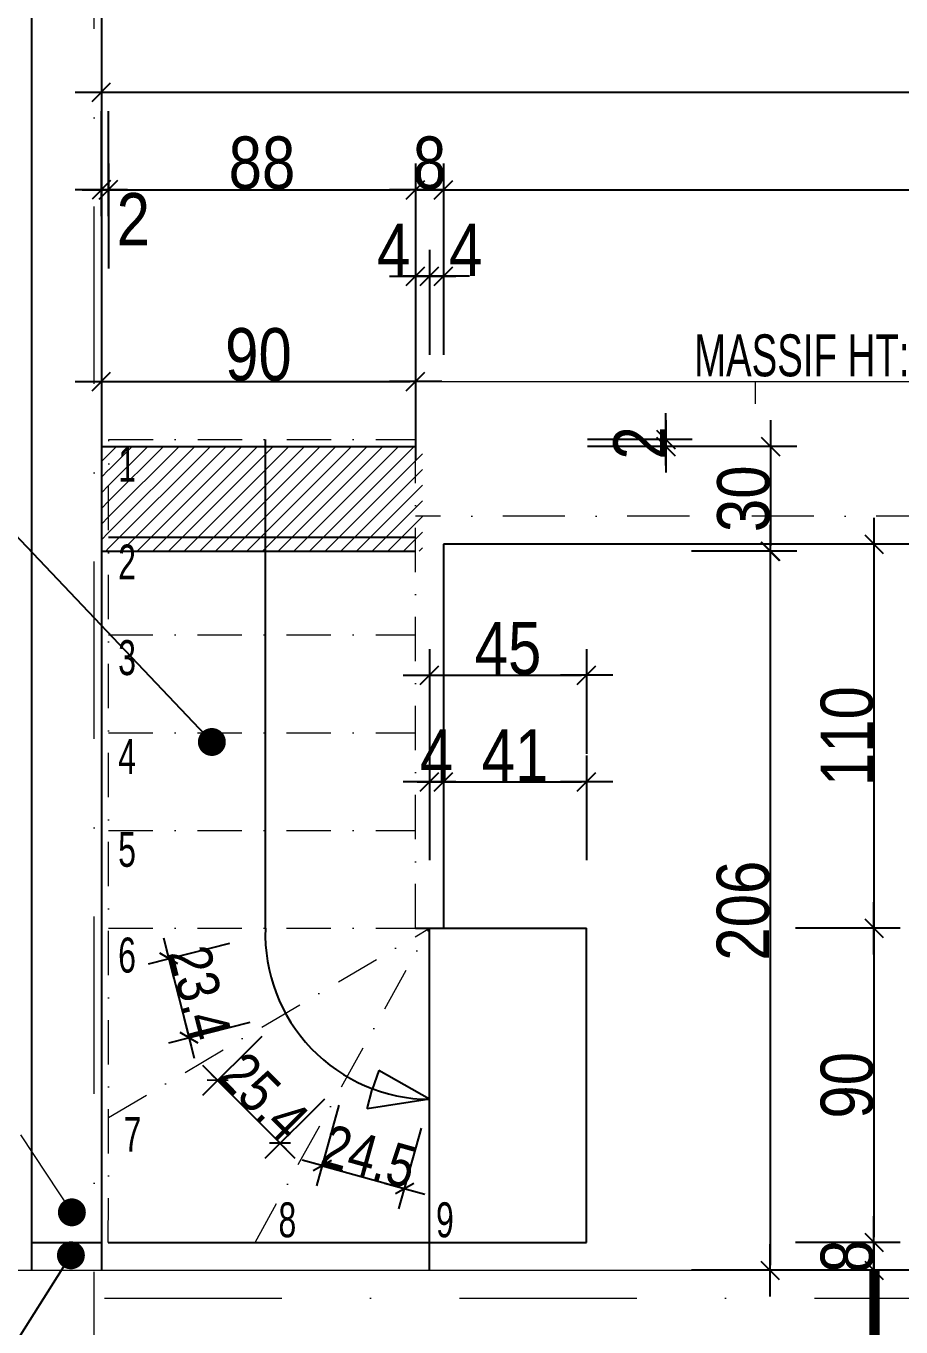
# Model space of a CAD drawing. Header units: centimetres. Extents: x 10776 to 19730, y -16504 to -13534.
# Drawn here: x 13250.3 to 13501, y -16317.4 to -15944.7 of the extents above; entities that cross this region are included whole.
import ezdxf
from ezdxf.enums import TextEntityAlignment as Align

# ---------------------------------------------------------------- set-up
doc = ezdxf.new("R2010")
doc.units = ezdxf.units.CM
doc.header["$PDMODE"] = 1
doc.header["$PDSIZE"] = -2
doc.linetypes.add('CACHEX2', pattern=[19.05, 12.7, -6.35])
doc.linetypes.add('TIRETPTX2', pattern=[50.8, 25.4, -12.7, 0, -12.7])
for name, color, linetype in [('01_cote_gen', 4, 'Continuous'), ('01_linteaux', 2, 'Continuous'), ('01_poch_BN', 9, 'Continuous'), ('01_poch_murs', 253, 'Continuous'), ('01_texte', 230, 'Continuous'), ('AA_COTES', 2, 'Continuous')]:
    doc.layers.add(name, color=color, linetype=linetype)
doc.layers.add('01_murs_coup', color=5, linetype='Continuous', lineweight=60)
doc.layers.add('01_tram_axes', color=2, linetype='TIRETPTX2', lineweight=9)
doc.styles.add('Arial Narrow', font='ARIALN.TTF')
doc.styles.add('STYLE2', font='ARIALN.TTF')
doc.dimstyles.new('JB50', dxfattribs={"dimscale": 0.1, "dimtxt": 150, "dimasz": 15, "dimexe": 0.1, "dimexo": 0.1, "dimgap": 0.09, "dimtad": 1, "dimdec": 1, "dimdsep": 46, "dimtxsty": 'STYLE2', "dimblk1": 'BOND_G', "dimblk2": 'BOND_D', "dimsah": 1, "dimcen": 1.5, "dimdle": 0.01, "dimse1": 1, "dimse2": 1, "dimclrd": 4, "dimclre": 2, "dimclrt": 6, "dimazin": 2, "dimtfac": 2.333333, "dimtdec": 1, "dimtix": 1, "dimtmove": 2, "dimatfit": 3, "dimldrblk": 'BOND_G', "dimfxl": 1, "dimtolj": 1, "dimtzin": 0, "dimarcsym": 0})
doc.dimstyles.new('JB50res', dxfattribs={"dimscale": 0.1, "dimtxt": 120, "dimasz": 12, "dimexe": 0.1, "dimexo": 0.1, "dimgap": 0.09, "dimtad": 1, "dimdec": 1, "dimdsep": 46, "dimtxsty": 'STYLE2', "dimblk1": 'BOND_G', "dimblk2": 'BOND_D', "dimsah": 1, "dimcen": 1.5, "dimdle": 0.01, "dimse1": 1, "dimse2": 1, "dimclrd": 4, "dimclre": 2, "dimclrt": 6, "dimazin": 2, "dimtfac": 2.333333, "dimtdec": 1, "dimtix": 1, "dimtmove": 2, "dimatfit": 3, "dimldrblk": 'BOND_G', "dimfxl": 1, "dimtolj": 1, "dimtzin": 0, "dimarcsym": 0})

# ---------------------------------------------------------------- blocks, each defined once
blk = doc.blocks.new('BOND_G')
at = {"layer": 'AA_COTES', "color": 0}
for p, q in [((0, -5), (0, 15)), ((5, 0), (-5, 0)), ((1.77, 1.77), (-1.77, -1.77))]:
    blk.add_line(p, q, dxfattribs=at)
blk = doc.blocks.new('BOND_D')
at = {"layer": 'AA_COTES', "color": 0}
for p, q in [((0, 5), (0, -15)), ((5, 0), (-5, 0)), ((-1.77, -1.77), (1.77, 1.77))]:
    blk.add_line(p, q, dxfattribs=at)
blk = doc.blocks.new('*D2932')
at = {"layer": '01_poch_BN', "color": 4, "lineweight": -2, "transparency": 16777216}
blk.add_line((13371.39, -16161.2), (13409.39, -16161.2), dxfattribs=at)
at = {"layer": 'Defpoints', "color": 0, "lineweight": 0, "transparency": 16777216}
for p in [(13410.89, -16161.2), (13369.89, -16203.15), (13410.89, -16203.15)]:
    blk.add_point(p, dxfattribs=at)
at = {"layer": '01_poch_BN', "color": 4, "lineweight": -2, "transparency": 16777216, "xscale": 1.5, "yscale": 1.5, "zscale": 1.5, "rotation": 180}
blk.add_blockref('BOND_G', (13369.89, -16161.2), dxfattribs=at)
at = {"layer": '01_poch_BN', "color": 4, "lineweight": -2, "transparency": 16777216, "xscale": 1.5, "yscale": 1.5, "zscale": 1.5}
blk.add_blockref('BOND_D', (13410.89, -16161.2), dxfattribs=at)
at = {"layer": '01_poch_BN', "color": 6, "lineweight": 0, "transparency": 16777216, "insert": (13390.39, -16153.66), "char_height": 15, "attachment_point": 5, "style": 'STYLE2'}
blk.add_mtext('\\A1;41', dxfattribs=at)
blk = doc.blocks.new('*D2879')
at = {"layer": '01_poch_BN', "color": 4, "lineweight": -2, "transparency": 16777216}
blk.add_line((13371.39, -16161.2), (13409.39, -16161.2), dxfattribs=at)
at = {"layer": 'Defpoints', "color": 0, "lineweight": 0, "transparency": 16777216}
for p in [(13410.89, -16161.2), (13369.89, -16177.28), (13410.89, -16203.15)]:
    blk.add_point(p, dxfattribs=at)
at = {"layer": '01_poch_BN', "color": 4, "lineweight": -2, "transparency": 16777216, "xscale": 1.5, "yscale": 1.5, "zscale": 1.5, "rotation": 180}
blk.add_blockref('BOND_G', (13369.89, -16161.2), dxfattribs=at)
at = {"layer": '01_poch_BN', "color": 4, "lineweight": -2, "transparency": 16777216, "xscale": 1.5, "yscale": 1.5, "zscale": 1.5}
blk.add_blockref('BOND_D', (13410.89, -16161.2), dxfattribs=at)
at = {"layer": '01_poch_BN', "color": 6, "lineweight": 0, "transparency": 16777216, "insert": (13390.39, -16153.66), "char_height": 15, "attachment_point": 5, "style": 'STYLE2'}
blk.add_mtext('\\A1;41', dxfattribs=at)
blk = doc.blocks.new('*D2880')
at = {"layer": '01_poch_BN', "color": 4, "lineweight": -2, "transparency": 16777216}
for p, q in [((13364.39, -16161.2), (13362.89, -16161.2)), ((13369.89, -16161.2), (13365.89, -16161.2)), ((13371.39, -16161.2), (13372.89, -16161.2))]:
    blk.add_line(p, q, dxfattribs=at)
at = {"layer": 'Defpoints', "color": 0, "lineweight": 0, "transparency": 16777216}
for p in [(13365.89, -16161.2), (13365.89, -16203.15), (13369.89, -16203.15)]:
    blk.add_point(p, dxfattribs=at)
at = {"layer": '01_poch_BN', "color": 4, "lineweight": -2, "transparency": 16777216, "xscale": 1.5, "yscale": 1.5, "zscale": 1.5}
blk.add_blockref('BOND_D', (13365.89, -16161.2), dxfattribs=at)
at = {"layer": '01_poch_BN', "color": 4, "lineweight": -2, "transparency": 16777216, "xscale": 1.5, "yscale": 1.5, "zscale": 1.5, "rotation": 180}
blk.add_blockref('BOND_G', (13369.89, -16161.2), dxfattribs=at)
at = {"layer": '01_poch_BN', "color": 6, "lineweight": 0, "transparency": 16777216, "insert": (13367.89, -16153.69), "char_height": 15, "attachment_point": 5, "style": 'STYLE2'}
blk.add_mtext('\\A1;4', dxfattribs=at)
blk = doc.blocks.new('*D2881')
at = {"layer": '01_poch_BN', "color": 4, "lineweight": -2, "transparency": 16777216}
blk.add_line((13367.39, -16130.69), (13409.39, -16130.69), dxfattribs=at)
at = {"layer": 'Defpoints', "color": 0, "lineweight": 0, "transparency": 16777216}
for p in [(13410.89, -16130.69), (13365.89, -16168.7), (13410.89, -16168.7)]:
    blk.add_point(p, dxfattribs=at)
at = {"layer": '01_poch_BN', "color": 4, "lineweight": -2, "transparency": 16777216, "xscale": 1.5, "yscale": 1.5, "zscale": 1.5, "rotation": 180}
blk.add_blockref('BOND_G', (13365.89, -16130.69), dxfattribs=at)
at = {"layer": '01_poch_BN', "color": 4, "lineweight": -2, "transparency": 16777216, "xscale": 1.5, "yscale": 1.5, "zscale": 1.5}
blk.add_blockref('BOND_D', (13410.89, -16130.69), dxfattribs=at)
at = {"layer": '01_poch_BN', "color": 6, "lineweight": 0, "transparency": 16777216, "insert": (13388.39, -16123.05), "char_height": 15, "attachment_point": 5, "style": 'STYLE2'}
blk.add_mtext('\\A1;45', dxfattribs=at)
blk = doc.blocks.new('*D2874')
at = {"layer": '01_poch_murs', "color": 4, "lineweight": -2, "transparency": 16777216}
for p, q in [((13270.39, -15991.65), (13268.89, -15991.65)), ((13271.89, -15991.65), (13273.89, -15991.65)), ((13275.39, -15991.65), (13276.89, -15991.65))]:
    blk.add_line(p, q, dxfattribs=at)
at = {"layer": 'Defpoints', "color": 0, "lineweight": 0, "transparency": 16777216}
for p in [(13273.89, -15991.65), (13271.89, -15999.3), (13273.89, -15999.15)]:
    blk.add_point(p, dxfattribs=at)
at = {"layer": '01_poch_murs', "color": 4, "lineweight": -2, "transparency": 16777216, "xscale": 1.5, "yscale": 1.5, "zscale": 1.5}
blk.add_blockref('BOND_G', (13271.89, -15991.65), dxfattribs=at)
at = {"layer": '01_poch_murs', "color": 4, "lineweight": -2, "transparency": 16777216, "xscale": 1.5, "yscale": 1.5, "zscale": 1.5, "rotation": 180}
blk.add_blockref('BOND_D', (13273.89, -15991.65), dxfattribs=at)
at = {"layer": '01_poch_murs', "color": 6, "lineweight": 0, "transparency": 16777216, "insert": (13281.03, -16000.08), "char_height": 15, "attachment_point": 5, "style": 'STYLE2'}
blk.add_mtext('\\A1;2', dxfattribs=at)
blk = doc.blocks.new('*D2875')
at = {"layer": '01_poch_murs', "color": 4, "lineweight": -2, "transparency": 16777216}
blk.add_line((13273.39, -15963.69), (14001.39, -15963.69), dxfattribs=at)
at = {"layer": 'Defpoints', "color": 0, "lineweight": 0, "transparency": 16777216}
for p in [(13271.89, -15959.56), (14002.89, -15963.69), (14002.89, -16014.15)]:
    blk.add_point(p, dxfattribs=at)
at = {"layer": '01_poch_murs', "color": 4, "lineweight": -2, "transparency": 16777216, "xscale": 1.5, "yscale": 1.5, "zscale": 1.5, "rotation": 180}
blk.add_blockref('BOND_G', (13271.89, -15963.69), dxfattribs=at)
at = {"layer": '01_poch_murs', "color": 4, "lineweight": -2, "transparency": 16777216, "xscale": 1.5, "yscale": 1.5, "zscale": 1.5}
blk.add_blockref('BOND_D', (14002.89, -15963.69), dxfattribs=at)
at = {"layer": '01_poch_murs', "color": 6, "lineweight": 0, "transparency": 16777216, "insert": (13637.39, -15956.02), "char_height": 15, "attachment_point": 5, "style": 'STYLE2'}
blk.add_mtext('\\A1;731', dxfattribs=at)
blk = doc.blocks.new('*D2877')
at = {"layer": '01_poch_murs', "color": 4, "lineweight": -2, "transparency": 16777216}
blk.add_line((13273.39, -15933.4), (14009.39, -15933.4), dxfattribs=at)
at = {"layer": 'Defpoints', "color": 0, "lineweight": 0, "transparency": 16777216}
for p in [(14010.89, -15933.4), (13271.89, -15956.19), (14010.89, -15986.19)]:
    blk.add_point(p, dxfattribs=at)
at = {"layer": '01_poch_murs', "color": 4, "lineweight": -2, "transparency": 16777216, "xscale": 1.5, "yscale": 1.5, "zscale": 1.5, "rotation": 180}
blk.add_blockref('BOND_G', (13271.89, -15933.4), dxfattribs=at)
at = {"layer": '01_poch_murs', "color": 4, "lineweight": -2, "transparency": 16777216, "xscale": 1.5, "yscale": 1.5, "zscale": 1.5}
blk.add_blockref('BOND_D', (14010.89, -15933.4), dxfattribs=at)
at = {"layer": '01_poch_murs', "color": 6, "lineweight": 0, "transparency": 16777216, "insert": (13525.17, -15925.74), "char_height": 15, "attachment_point": 5, "style": 'STYLE2'}
blk.add_mtext('\\A1;739', dxfattribs=at)
blk = doc.blocks.new('*D2928')
at = {"layer": '01_poch_murs', "color": 4, "lineweight": -2, "transparency": 16777216}
blk.add_line((13273.39, -16046.54), (13360.39, -16046.54), dxfattribs=at)
at = {"layer": 'Defpoints', "color": 0, "lineweight": 0, "transparency": 16777216}
for p in [(13361.89, -16046.54), (13271.89, -16071.14), (13361.89, -16083.15)]:
    blk.add_point(p, dxfattribs=at)
at = {"layer": '01_poch_murs', "color": 4, "lineweight": -2, "transparency": 16777216, "xscale": 1.5, "yscale": 1.5, "zscale": 1.5, "rotation": 180}
blk.add_blockref('BOND_G', (13271.89, -16046.54), dxfattribs=at)
at = {"layer": '01_poch_murs', "color": 4, "lineweight": -2, "transparency": 16777216, "xscale": 1.5, "yscale": 1.5, "zscale": 1.5}
blk.add_blockref('BOND_D', (13361.89, -16046.54), dxfattribs=at)
at = {"layer": '01_poch_murs', "color": 6, "lineweight": 0, "transparency": 16777216, "insert": (13316.89, -16038.87), "char_height": 15, "attachment_point": 5, "style": 'STYLE2'}
blk.add_mtext('\\A1;90', dxfattribs=at)
blk = doc.blocks.new('*D2866')
at = {"layer": '01_cote_gen', "color": 4, "lineweight": -2, "ltscale": 0.1, "transparency": 16777216}
for p, q in [((13360.39, -15991.65), (13358.89, -15991.65)), ((13369.89, -15991.65), (13361.89, -15991.65)), ((13371.39, -15991.65), (13372.89, -15991.65))]:
    blk.add_line(p, q, dxfattribs=at)
at = {"layer": 'Defpoints', "color": 0, "lineweight": 0, "ltscale": 0.1, "transparency": 16777216}
for p in [(13361.89, -15991.65), (13361.89, -16056.86), (13369.89, -16076.86)]:
    blk.add_point(p, dxfattribs=at)
at = {"layer": '01_cote_gen', "color": 4, "lineweight": -2, "ltscale": 0.1, "transparency": 16777216, "xscale": 1.5, "yscale": 1.5, "zscale": 1.5}
blk.add_blockref('BOND_D', (13361.89, -15991.65), dxfattribs=at)
at = {"layer": '01_cote_gen', "color": 4, "lineweight": -2, "ltscale": 0.1, "transparency": 16777216, "xscale": 1.5, "yscale": 1.5, "zscale": 1.5, "rotation": 180}
blk.add_blockref('BOND_G', (13369.89, -15991.65), dxfattribs=at)
at = {"layer": '01_cote_gen', "color": 6, "ltscale": 0.1, "transparency": 16777216, "insert": (13365.89, -15983.98), "char_height": 15, "attachment_point": 5, "style": 'STYLE2'}
blk.add_mtext('\\A1;8', dxfattribs=at)
blk = doc.blocks.new('*D2867')
at = {"layer": '01_cote_gen', "color": 4, "lineweight": -2, "ltscale": 0.1, "transparency": 16777216}
blk.add_line((13371.39, -15991.65), (14001.39, -15991.65), dxfattribs=at)
at = {"layer": 'Defpoints', "color": 0, "lineweight": 0, "ltscale": 0.1, "transparency": 16777216}
for p in [(14002.89, -15991.65), (13369.89, -15999.15), (14002.89, -16078.86)]:
    blk.add_point(p, dxfattribs=at)
at = {"layer": '01_cote_gen', "color": 4, "lineweight": -2, "ltscale": 0.1, "transparency": 16777216, "xscale": 1.5, "yscale": 1.5, "zscale": 1.5, "rotation": 180}
blk.add_blockref('BOND_G', (13369.89, -15991.65), dxfattribs=at)
at = {"layer": '01_cote_gen', "color": 4, "lineweight": -2, "ltscale": 0.1, "transparency": 16777216, "xscale": 1.5, "yscale": 1.5, "zscale": 1.5}
blk.add_blockref('BOND_D', (14002.89, -15991.65), dxfattribs=at)
at = {"layer": '01_cote_gen', "color": 6, "ltscale": 0.1, "transparency": 16777216, "insert": (13686.39, -15983.98), "char_height": 15, "attachment_point": 5, "style": 'STYLE2'}
blk.add_mtext('\\A1;633', dxfattribs=at)
blk = doc.blocks.new('*D2868')
at = {"layer": '01_cote_gen', "color": 4, "lineweight": -2, "ltscale": 0.1, "transparency": 16777216}
for p, q in [((13493.23, -16291.65), (13493.23, -16290.15)), ((13493.23, -16301.15), (13493.23, -16293.15)), ((13493.23, -16302.65), (13493.23, -16304.15))]:
    blk.add_line(p, q, dxfattribs=at)
at = {"layer": 'Defpoints', "color": 0, "lineweight": 0, "ltscale": 0.1, "transparency": 16777216}
for p in [(13482.71, -16293.15), (13493.23, -16293.15), (13482.71, -16301.15)]:
    blk.add_point(p, dxfattribs=at)
at = {"layer": '01_cote_gen', "color": 4, "lineweight": -2, "ltscale": 0.1, "transparency": 16777216, "xscale": 1.5, "yscale": 1.5, "zscale": 1.5}
for name, p, rotation in [('BOND_D', (13493.23, -16293.15), 270), ('BOND_G', (13493.23, -16301.15), 90)]:
    blk.add_blockref(name, p, dxfattribs=dict(at, rotation=rotation))
at = {"layer": '01_cote_gen', "color": 6, "ltscale": 0.1, "transparency": 16777216, "insert": (13485.56, -16297.15), "char_height": 15, "attachment_point": 5, "rotation": 90, "style": 'STYLE2'}
blk.add_mtext('\\A1;8', dxfattribs=at)
blk = doc.blocks.new('*D2869')
at = {"layer": '01_cote_gen', "color": 4, "lineweight": -2, "ltscale": 0.1, "transparency": 16777216}
blk.add_line((13363.39, -16016.37), (13364.39, -16016.37), dxfattribs=at)
at = {"layer": 'Defpoints', "color": 0, "lineweight": 0, "ltscale": 0.1, "transparency": 16777216}
for p in [(13361.89, -16014.15), (13365.89, -16016.37), (13365.89, -16172.86)]:
    blk.add_point(p, dxfattribs=at)
at = {"layer": '01_cote_gen', "color": 4, "lineweight": -2, "ltscale": 0.1, "transparency": 16777216, "xscale": 1.5, "yscale": 1.5, "zscale": 1.5, "rotation": 180}
blk.add_blockref('BOND_G', (13361.89, -16016.37), dxfattribs=at)
at = {"layer": '01_cote_gen', "color": 4, "lineweight": -2, "ltscale": 0.1, "transparency": 16777216, "xscale": 1.5, "yscale": 1.5, "zscale": 1.5}
blk.add_blockref('BOND_D', (13365.89, -16016.37), dxfattribs=at)
at = {"layer": '01_cote_gen', "color": 6, "ltscale": 0.1, "transparency": 16777216, "insert": (13355.63, -16008.86), "char_height": 15, "attachment_point": 5, "style": 'STYLE2'}
blk.add_mtext('\\A1;4', dxfattribs=at)
blk = doc.blocks.new('*D2870')
at = {"layer": '01_cote_gen', "color": 4, "lineweight": -2, "ltscale": 0.1, "transparency": 16777216}
blk.add_line((13367.39, -16016.37), (13368.39, -16016.37), dxfattribs=at)
at = {"layer": 'Defpoints', "color": 0, "lineweight": 0, "ltscale": 0.1, "transparency": 16777216}
for p in [(13369.89, -16016.37), (13365.89, -16172.86), (13369.89, -16172.86)]:
    blk.add_point(p, dxfattribs=at)
at = {"layer": '01_cote_gen', "color": 4, "lineweight": -2, "ltscale": 0.1, "transparency": 16777216, "xscale": 1.5, "yscale": 1.5, "zscale": 1.5, "rotation": 180}
blk.add_blockref('BOND_G', (13365.89, -16016.37), dxfattribs=at)
at = {"layer": '01_cote_gen', "color": 4, "lineweight": -2, "ltscale": 0.1, "transparency": 16777216, "xscale": 1.5, "yscale": 1.5, "zscale": 1.5}
blk.add_blockref('BOND_D', (13369.89, -16016.37), dxfattribs=at)
at = {"layer": '01_cote_gen', "color": 6, "ltscale": 0.1, "transparency": 16777216, "insert": (13376.27, -16008.86), "char_height": 15, "attachment_point": 5, "style": 'STYLE2'}
blk.add_mtext('\\A1;4', dxfattribs=at)
blk = doc.blocks.new('*D2873')
at = {"layer": '01_cote_gen', "color": 4, "lineweight": -2, "transparency": 16777216}
blk.add_line((13275.39, -15991.65), (13360.39, -15991.65), dxfattribs=at)
at = {"layer": 'Defpoints', "color": 0, "lineweight": 0, "transparency": 16777216}
for p in [(13361.89, -15991.65), (13361.89, -15999.15), (13273.89, -16014.15)]:
    blk.add_point(p, dxfattribs=at)
at = {"layer": '01_cote_gen', "color": 4, "lineweight": -2, "transparency": 16777216, "xscale": 1.5, "yscale": 1.5, "zscale": 1.5, "rotation": 180}
blk.add_blockref('BOND_G', (13273.89, -15991.65), dxfattribs=at)
at = {"layer": '01_cote_gen', "color": 4, "lineweight": -2, "transparency": 16777216, "xscale": 1.5, "yscale": 1.5, "zscale": 1.5}
blk.add_blockref('BOND_D', (13361.89, -15991.65), dxfattribs=at)
at = {"layer": '01_cote_gen', "color": 6, "lineweight": 0, "transparency": 16777216, "insert": (13317.89, -15983.98), "char_height": 15, "attachment_point": 5, "style": 'STYLE2'}
blk.add_mtext('\\A1;88', dxfattribs=at)
blk = doc.blocks.new('*D2935')
at = {"layer": '01_poch_BN', "color": 4, "lineweight": -2, "transparency": 16777216}
blk.add_line((13143.89, -16291.65), (13143.89, -16204.65), dxfattribs=at)
at = {"layer": 'Defpoints', "color": 0, "lineweight": 0, "transparency": 16777216}
for p in [(13143.89, -16203.15), (13302.14, -16203.15), (13302.14, -16293.15)]:
    blk.add_point(p, dxfattribs=at)
at = {"layer": '01_poch_BN', "color": 4, "lineweight": -2, "transparency": 16777216, "xscale": 1.5, "yscale": 1.5, "zscale": 1.5}
for name, p, rotation in [('BOND_D', (13143.89, -16203.15), 90), ('BOND_G', (13143.89, -16293.15), 270)]:
    blk.add_blockref(name, p, dxfattribs=dict(at, rotation=rotation))
at = {"layer": '01_poch_BN', "color": 6, "lineweight": 0, "transparency": 16777216, "insert": (13136.22, -16248.15), "char_height": 15, "attachment_point": 5, "rotation": 90, "style": 'STYLE2'}
blk.add_mtext('\\A1;90', dxfattribs=at)
blk = doc.blocks.new('*D2936')
at = {"layer": '01_poch_BN', "color": 4, "lineweight": -2, "transparency": 16777216}
blk.add_line((13144.51, -16201.65), (13144.51, -16064.65), dxfattribs=at)
at = {"layer": 'Defpoints', "color": 0, "lineweight": 0, "transparency": 16777216}
for p in [(13144.51, -16063.15), (13308.84, -16063.15), (13167.01, -16203.15)]:
    blk.add_point(p, dxfattribs=at)
at = {"layer": '01_poch_BN', "color": 4, "lineweight": -2, "transparency": 16777216, "xscale": 1.5, "yscale": 1.5, "zscale": 1.5}
for name, p, rotation in [('BOND_D', (13144.51, -16063.15), 90), ('BOND_G', (13144.51, -16203.15), 270)]:
    blk.add_blockref(name, p, dxfattribs=dict(at, rotation=rotation))
at = {"layer": '01_poch_BN', "color": 6, "lineweight": 0, "transparency": 16777216, "insert": (13136.84, -16133.15), "char_height": 15, "attachment_point": 5, "rotation": 90, "style": 'STYLE2'}
blk.add_mtext('\\A1;5x28=140', dxfattribs=at)
blk = doc.blocks.new('*D2939')
at = {"layer": '01_poch_BN', "color": 4, "lineweight": -2, "transparency": 16777216}
for p, q in [((13290.95, -16210.7), (13290.66, -16209.54)), ((13291.25, -16211.86), (13297.03, -16234.53)), ((13297.32, -16235.69), (13297.62, -16236.85))]:
    blk.add_line(p, q, dxfattribs=at)
at = {"layer": 'Defpoints', "color": 0, "lineweight": 0, "transparency": 16777216}
for p in [(13318.86, -16204.83), (13324.63, -16227.49), (13297.03, -16234.53)]:
    blk.add_point(p, dxfattribs=at)
at = {"layer": '01_poch_BN', "color": 4, "lineweight": -2, "transparency": 16777216, "xscale": 1.2, "yscale": 1.2, "zscale": 1.2}
for name, p, rotation in [('BOND_G', (13291.25, -16211.86), 284.3040140579297), ('BOND_D', (13297.03, -16234.53), 104.3040140579297)]:
    blk.add_blockref(name, p, dxfattribs=dict(at, rotation=rotation))
at = {"layer": '01_poch_BN', "color": 6, "lineweight": 0, "transparency": 16777216, "insert": (13300.08, -16221.68), "char_height": 12, "attachment_point": 5, "rotation": 284.304, "style": 'STYLE2'}
blk.add_mtext('\\A1;23.4', dxfattribs=at)
blk = doc.blocks.new('*D2940')
at = {"layer": '01_poch_BN', "color": 4, "lineweight": -2, "transparency": 16777216}
for p, q in [((13304.33, -16245.88), (13303.48, -16245.03)), ((13305.17, -16246.73), (13323.1, -16264.76)), ((13323.95, -16265.61), (13324.79, -16266.46))]:
    blk.add_line(p, q, dxfattribs=at)
at = {"layer": 'Defpoints', "color": 0, "lineweight": 0, "transparency": 16777216}
for p in [(13324.35, -16227.65), (13342.28, -16245.67), (13323.1, -16264.76)]:
    blk.add_point(p, dxfattribs=at)
at = {"layer": '01_poch_BN', "color": 4, "lineweight": -2, "transparency": 16777216, "xscale": 1.2, "yscale": 1.2, "zscale": 1.2}
for name, p, rotation in [('BOND_G', (13305.17, -16246.73), 314.8505951374801), ('BOND_D', (13323.1, -16264.76), 134.8505951374801)]:
    blk.add_blockref(name, p, dxfattribs=dict(at, rotation=rotation))
at = {"layer": '01_poch_BN', "color": 6, "lineweight": 0, "transparency": 16777216, "insert": (13318.49, -16251.42), "char_height": 12, "attachment_point": 5, "rotation": 314.8506, "style": 'STYLE2'}
blk.add_mtext('\\A1;25.4', dxfattribs=at)
blk = doc.blocks.new('*D2941')
at = {"layer": '01_poch_BN', "color": 4, "lineweight": -2, "transparency": 16777216}
for p, q in [((13334.04, -16270.86), (13332.88, -16270.54)), ((13335.2, -16271.18), (13358.75, -16277.75)), ((13359.91, -16278.07), (13361.07, -16278.39))]:
    blk.add_line(p, q, dxfattribs=at)
at = {"layer": 'Defpoints', "color": 0, "lineweight": 0, "transparency": 16777216}
for p in [(13342.33, -16245.59), (13365.89, -16252.15), (13358.75, -16277.75)]:
    blk.add_point(p, dxfattribs=at)
at = {"layer": '01_poch_BN', "color": 4, "lineweight": -2, "transparency": 16777216, "xscale": 1.2, "yscale": 1.2, "zscale": 1.2}
for name, p, rotation in [('BOND_G', (13335.2, -16271.18), 344.4281540377916), ('BOND_D', (13358.75, -16277.75), 164.4281540377916)]:
    blk.add_blockref(name, p, dxfattribs=dict(at, rotation=rotation))
at = {"layer": '01_poch_BN', "color": 6, "lineweight": 0, "transparency": 16777216, "insert": (13348.62, -16268.55), "char_height": 12, "attachment_point": 5, "rotation": 344.4282, "style": 'STYLE2'}
blk.add_mtext('\\A1;24.5', dxfattribs=at)
blk = doc.blocks.new('*D2967')
at = {"layer": '01_cote_gen', "color": 4, "lineweight": -2, "transparency": 16777216}
blk.add_line((13463.58, -16066.65), (13463.58, -16093.65), dxfattribs=at)
at = {"layer": 'Defpoints', "color": 0, "lineweight": 0, "transparency": 16777216}
for p in [(13356.01, -16065.15), (13356.01, -16095.15), (13463.58, -16095.15)]:
    blk.add_point(p, dxfattribs=at)
at = {"layer": '01_cote_gen', "color": 4, "lineweight": -2, "transparency": 16777216, "xscale": 1.5, "yscale": 1.5, "zscale": 1.5}
for name, p, rotation in [('BOND_G', (13463.58, -16065.15), 90), ('BOND_D', (13463.58, -16095.15), 270)]:
    blk.add_blockref(name, p, dxfattribs=dict(at, rotation=rotation))
at = {"layer": '01_cote_gen', "color": 6, "lineweight": 0, "transparency": 16777216, "insert": (13455.91, -16080.15), "char_height": 15, "attachment_point": 5, "rotation": 90, "style": 'STYLE2'}
blk.add_mtext('\\A1;30', dxfattribs=at)
blk = doc.blocks.new('*D2968')
at = {"layer": '01_cote_gen', "color": 4, "lineweight": -2, "transparency": 16777216}
blk.add_line((13463.45, -16096.65), (13463.45, -16299.65), dxfattribs=at)
at = {"layer": 'Defpoints', "color": 0, "lineweight": 0, "transparency": 16777216}
for p in [(13455.95, -16095.15), (13455.95, -16301.15), (13463.45, -16301.15)]:
    blk.add_point(p, dxfattribs=at)
at = {"layer": '01_cote_gen', "color": 4, "lineweight": -2, "transparency": 16777216, "xscale": 1.5, "yscale": 1.5, "zscale": 1.5}
for name, p, rotation in [('BOND_G', (13463.45, -16095.15), 90), ('BOND_D', (13463.45, -16301.15), 270)]:
    blk.add_blockref(name, p, dxfattribs=dict(at, rotation=rotation))
at = {"layer": '01_cote_gen', "color": 6, "lineweight": 0, "transparency": 16777216, "insert": (13455.78, -16198.15), "char_height": 15, "attachment_point": 5, "rotation": 90, "style": 'STYLE2'}
blk.add_mtext('\\A1;206', dxfattribs=at)
blk = doc.blocks.new('*D2969')
at = {"layer": '01_cote_gen', "color": 4, "lineweight": -2, "transparency": 16777216}
blk.add_line((13493.23, -16094.65), (13493.23, -16201.65), dxfattribs=at)
at = {"layer": 'Defpoints', "color": 0, "lineweight": 0, "transparency": 16777216}
for p in [(13409.92, -16093.15), (13400.73, -16203.15), (13493.23, -16203.15)]:
    blk.add_point(p, dxfattribs=at)
at = {"layer": '01_cote_gen', "color": 4, "lineweight": -2, "transparency": 16777216, "xscale": 1.5, "yscale": 1.5, "zscale": 1.5}
for name, p, rotation in [('BOND_G', (13493.23, -16093.15), 90), ('BOND_D', (13493.23, -16203.15), 270)]:
    blk.add_blockref(name, p, dxfattribs=dict(at, rotation=rotation))
at = {"layer": '01_cote_gen', "color": 6, "lineweight": 0, "transparency": 16777216, "insert": (13485.56, -16148.15), "char_height": 15, "attachment_point": 5, "rotation": 90, "style": 'STYLE2'}
blk.add_mtext('\\A1;110', dxfattribs=at)
blk = doc.blocks.new('*D2970')
at = {"layer": '01_cote_gen', "color": 4, "lineweight": -2, "transparency": 16777216}
blk.add_line((13493.23, -16204.65), (13493.23, -16291.65), dxfattribs=at)
at = {"layer": 'Defpoints', "color": 0, "lineweight": 0, "transparency": 16777216}
for p in [(13410.89, -16203.15), (13410.89, -16293.15), (13493.23, -16293.15)]:
    blk.add_point(p, dxfattribs=at)
at = {"layer": '01_cote_gen', "color": 4, "lineweight": -2, "transparency": 16777216, "xscale": 1.5, "yscale": 1.5, "zscale": 1.5}
for name, p, rotation in [('BOND_G', (13493.23, -16203.15), 90), ('BOND_D', (13493.23, -16293.15), 270)]:
    blk.add_blockref(name, p, dxfattribs=dict(at, rotation=rotation))
at = {"layer": '01_cote_gen', "color": 6, "lineweight": 0, "transparency": 16777216, "insert": (13485.56, -16248.15), "char_height": 15, "attachment_point": 5, "rotation": 90, "style": 'STYLE2'}
blk.add_mtext('\\A1;90', dxfattribs=at)
blk = doc.blocks.new('*D2966')
at = {"layer": '01_cote_gen', "color": 4, "lineweight": -2, "transparency": 16777216}
for p, q in [((13433.62, -16061.65), (13433.62, -16060.15)), ((13433.62, -16065.15), (13433.62, -16063.15)), ((13433.62, -16066.65), (13433.62, -16068.15))]:
    blk.add_line(p, q, dxfattribs=at)
at = {"layer": 'Defpoints', "color": 0, "lineweight": 0, "transparency": 16777216}
for p in [(13322.54, -16063.15), (13433.62, -16063.15), (13322.54, -16065.15)]:
    blk.add_point(p, dxfattribs=at)
at = {"layer": '01_cote_gen', "color": 4, "lineweight": -2, "transparency": 16777216, "xscale": 1.5, "yscale": 1.5, "zscale": 1.5}
for name, p, rotation in [('BOND_D', (13433.62, -16063.15), 270), ('BOND_G', (13433.62, -16065.15), 90)]:
    blk.add_blockref(name, p, dxfattribs=dict(at, rotation=rotation))
at = {"layer": '01_cote_gen', "color": 6, "lineweight": 0, "transparency": 16777216, "insert": (13426.08, -16064.15), "char_height": 15, "attachment_point": 5, "rotation": 90, "style": 'STYLE2'}
blk.add_mtext('\\A1;2', dxfattribs=at)
blk = doc.blocks.new('*D3297')
at = {"layer": '01_cote_gen', "color": 4, "lineweight": -2, "transparency": 16777216}
blk.add_line((13523.02, -16094.65), (13523.02, -16299.65), dxfattribs=at)
at = {"layer": 'Defpoints', "color": 0, "lineweight": 0, "transparency": 16777216}
for p in [(13530.52, -16093.15), (13523.02, -16301.15), (13524.76, -16301.15)]:
    blk.add_point(p, dxfattribs=at)
at = {"layer": '01_cote_gen', "color": 4, "lineweight": -2, "transparency": 16777216, "xscale": 1.5, "yscale": 1.5, "zscale": 1.5}
for name, p, rotation in [('BOND_G', (13523.02, -16093.15), 90), ('BOND_D', (13523.02, -16301.15), 270)]:
    blk.add_blockref(name, p, dxfattribs=dict(at, rotation=rotation))
at = {"layer": '01_cote_gen', "color": 6, "lineweight": 0, "transparency": 16777216, "insert": (13515.36, -16197.15), "char_height": 15, "attachment_point": 5, "rotation": 90, "style": 'STYLE2'}
blk.add_mtext('\\A1;208', dxfattribs=at)

msp = doc.modelspace()

# ---------------------------------------------------------------- hatches: boundary and pattern name
at = {"layer": '01_poch_murs', "lineweight": 0}
h = msp.add_hatch(dxfattribs=at)
h.set_pattern_fill('ANSI31', color=256)
h.set_pattern_definition([(45, (573.0762, 0), (-2.24506403, 2.24506403), [])])
h.paths.add_polyline_path([(13318.93, -16065.15), (13293.98, -16065.15), (13293.97, -16091.15), (13318.93, -16091.15)])
h.paths.add_polyline_path([(13273.98, -16065.15), (13271.89, -16065.15), (13271.89, -16095.15), (13273.96, -16095.15)])
h.paths.add_polyline_path([(13293.98, -16065.15), (13273.98, -16065.15), (13273.97, -16091.15), (13293.97, -16091.15)])
h.paths.add_polyline_path([(13293.97, -16091.15), (13273.97, -16091.15), (13273.96, -16095.15), (13293.96, -16095.15)])
h.paths.add_polyline_path([(13318.93, -16091.15), (13293.97, -16091.15), (13293.96, -16095.15), (13318.93, -16095.15)])
h.paths.add_polyline_path([(13363.89, -16065.15), (13318.93, -16065.15), (13318.93, -16091.15), (13363.89, -16091.15)])
h.paths.add_polyline_path([(13363.89, -16091.15), (13318.93, -16091.15), (13318.93, -16095.15), (13363.89, -16095.15)])
h.paths.add_polyline_path([(13274.19, -16077.77), (13284.31, -16077.77), (13284.31, -16062.71), (13274.19, -16062.71)], flags=9)
h.paths.add_polyline_path([(13274.19, -16105.77), (13284.31, -16105.77), (13284.31, -16090.71), (13274.19, -16090.71)], flags=9)

# ---------------------------------------------------------------- linework, layer by layer
at = {"layer": '01_linteaux', "linetype": 'CACHEX2', "ltscale": 1.5}
msp.add_line((13251.89, -15754.24), (13251.89, -16301.18), dxfattribs=at)
at = {"layer": '01_linteaux'}
for p, q in [((13251.89, -15754.24), (13251.89, -16301.18)), ((13271.89, -15754.24), (13271.89, -16301.18)), ((13318.93, -16203.15), (13318.93, -16063.15)), ((13271.89, -16065.15), (13361.89, -16065.15)), ((13273.97, -16091.15), (13361.89, -16091.15)), ((14002.89, -16093.15), (13369.89, -16093.15)), ((13369.89, -16093.15), (13369.89, -16203.15)), ((13271.89, -16095.15), (13361.89, -16095.15)), ((13361.89, -16203.15), (13365.89, -16203.15)), ((13365.89, -16301.15), (13365.89, -16203.15)), ((13365.89, -16203.15), (13369.89, -16203.15)), ((13369.89, -16203.15), (13410.89, -16203.15)), ((13410.89, -16293.15), (13410.89, -16203.15)), ((13351.39, -16243.91), (13349.47, -16249.32)), ((13365.89, -16252.15), (13351.39, -16243.91)), ((13348.03, -16254.91), (13349.46, -16249.35)), ((13365.89, -16252.15), (13348.03, -16254.91)), ((13251.89, -16293.15), (13271.89, -16293.15)), ((13273.88, -16293.15), (13365.89, -16293.15)), ((13365.89, -16293.15), (13410.89, -16293.15))]:
    msp.add_line(p, q, dxfattribs=at)
msp.add_arc((13366.18, -16204.83), 47.33, 177.974, 269.6391, dxfattribs=at)
at = {"layer": '01_murs_coup', "lineweight": 5}
msp.add_line((12682.87, -16301.15), (14919.47, -16301.15), dxfattribs=at)
at = {"layer": '01_poch_murs', "lineweight": 0}
for p, q in [((13369.39, -16046.54), (13537.33, -16046.54)), ((13459.29, -16052.93), (13459.29, -16046.54))]:
    msp.add_line(p, q, dxfattribs=at)
at = {"layer": '01_texte'}
for p, q in [((13303.54, -16149.81), (13218.08, -16059.78)), ((13263.16, -16296.85), (13208.2, -16383.76))]:
    msp.add_line(p, q, dxfattribs=at)
at = {"layer": '01_texte', "lineweight": 0}
msp.add_line((13248.71, -16262.37), (13263.44, -16284.54), dxfattribs=at)
at = {"layer": '01_texte', "const_width": 4}
msp.add_lwpolyline([(13301.54, -16149.81, 1), (13305.54, -16149.81, 1)], format="xyb", close=True, dxfattribs=at)
at = {"layer": '01_texte', "lineweight": 0, "const_width": 4}
for points in [[(13261.44, -16284.54, 1), (13265.44, -16284.54, 1)], [(13261.16, -16296.85, 1), (13265.16, -16296.85, 1)]]:
    msp.add_lwpolyline(points, format="xyb", close=True, dxfattribs=at)
at = {"layer": '01_texte', "const_width": 3}
msp.add_lwpolyline([(13493.37, -16332.63), (13493.37, -16301.15)], dxfattribs=at)
at = {"layer": '01_tram_axes', "ltscale": 2}
for p, q in [((13269.87, -16454.04), (13269.87, -15494.5)), ((11035.37, -16309.15), (18519.75, -16309.15))]:
    msp.add_line(p, q, dxfattribs=at)
at = {"layer": '01_tram_axes', "ltscale": 0.5}
for p, q in [((13273.88, -16293.15), (13273.98, -16063.15)), ((13273.98, -16063.15), (13361.89, -16063.15)), ((13361.89, -16203.15), (13361.89, -16063.15)), ((13273.97, -16091.15), (13361.89, -16091.15)), ((13273.97, -16119.15), (13361.89, -16119.15)), ((13273.97, -16147.15), (13361.89, -16147.15)), ((13273.97, -16175.15), (13361.89, -16175.15)), ((13273.89, -16257.42), (13365.89, -16203.15)), ((13273.97, -16203.15), (13365.89, -16203.15)), ((13315.92, -16293.15), (13365.89, -16203.15)), ((13365.89, -16297.07), (13365.89, -16203.15))]:
    msp.add_line(p, q, dxfattribs=at)
at = {"layer": '01_tram_axes', "ltscale": 0.7}
msp.add_line((14010.89, -16085.15), (13361.89, -16085.15), dxfattribs=at)

# ---------------------------------------------------------------- texts
at = {"layer": '01_texte', "style": 'Arial Narrow', "width": 0.8}
msp.add_text('MASSIF HT:1.00 m', height=12, dxfattribs=at).set_placement((13489.35, -16048.67), align=Align.BOTTOM_CENTER)
for s, p in [('1', (13276.7, -16075.26)), ('1', (13276.7, -16075.26)), ('2', (13276.7, -16103.26)), ('3', (13276.7, -16130.64)), ('4', (13276.7, -16158.98)), ('5', (13276.7, -16185.56)), ('6', (13276.7, -16215.85)), ('7', (13278.24, -16267.19)), ('8', (13322.62, -16291.68)), ('9', (13367.76, -16291.68))]:
    msp.add_text(s, height=10, rotation=0, dxfattribs=at).set_placement(p)

# ---------------------------------------------------------------- dimensions: what is measured, and where the dimension line sits
at = {"layer": '01_cote_gen', "lineweight": 0}
dim = msp.add_linear_dim(base=(13361.89, -15991.65), p1=(13273.89, -16014.15), p2=(13361.89, -15999.15), dimstyle='JB50', dxfattribs=at)
dim.commit()
dim.dimension.update_dxf_attribs({"geometry": '*D2873', "text_midpoint": (13317.89, -15983.98)})
at = {"layer": '01_cote_gen', "ltscale": 0.1}
for base, p1, p2, picture, middle in [((13361.89, -15991.65), (13369.89, -16076.86), (13361.89, -16056.86), '*D2866', (13365.89, -15983.98)), ((14002.89, -15991.65), (13369.89, -15999.15), (14002.89, -16078.86), '*D2867', (13686.39, -15983.98))]:
    dim = msp.add_linear_dim(base=base, p1=p1, p2=p2, dimstyle='JB50', dxfattribs=at)
    dim.commit()
    dim.dimension.update_dxf_attribs({"geometry": picture, "text_midpoint": middle})
for base, p1, p2, picture, middle in [((13365.89, -16016.37), (13361.89, -16014.15), (13365.89, -16172.86), '*D2869', (13355.63, -16008.86)), ((13369.89, -16016.37), (13365.89, -16172.86), (13369.89, -16172.86), '*D2870', (13376.27, -16008.86))]:
    dim = msp.add_linear_dim(base=base, p1=p1, p2=p2, dimstyle='JB50', dxfattribs=at)
    dim.commit()
    dim.dimension.update_dxf_attribs({"geometry": picture, "text_midpoint": middle, "dimtype": 160})
at = {"layer": '01_cote_gen', "lineweight": 0}
for base, p1, p2, picture, middle in [((13433.62, -16063.15), (13322.54, -16065.15), (13322.54, -16063.15), '*D2966', (13426.08, -16064.15)), ((13463.58, -16095.15), (13356.01, -16065.15), (13356.01, -16095.15), '*D2967', (13455.91, -16080.15)), ((13493.23, -16203.15), (13409.92, -16093.15), (13400.73, -16203.15), '*D2969', (13485.56, -16148.15)), ((13523.02, -16301.15), (13530.52, -16093.15), (13524.76, -16301.15), '*D3297', (13515.36, -16197.15)), ((13463.45, -16301.15), (13455.95, -16095.15), (13455.95, -16301.15), '*D2968', (13455.78, -16198.15)), ((13493.23, -16293.15), (13410.89, -16203.15), (13410.89, -16293.15), '*D2970', (13485.56, -16248.15))]:
    dim = msp.add_linear_dim(base=base, p1=p1, p2=p2, angle=90, dimstyle='JB50', dxfattribs=at)
    dim.commit()
    dim.dimension.update_dxf_attribs({"geometry": picture, "text_midpoint": middle})
at = {"layer": '01_cote_gen', "ltscale": 0.1}
dim = msp.add_linear_dim(base=(13493.23, -16293.15), p1=(13482.71, -16301.15), p2=(13482.71, -16293.15), angle=90, dimstyle='JB50', dxfattribs=at)
dim.commit()
dim.dimension.update_dxf_attribs({"geometry": '*D2868', "text_midpoint": (13485.56, -16297.15)})
at = {"layer": '01_poch_BN', "lineweight": 0}
dim = msp.add_linear_dim(base=(13144.51, -16063.15), p1=(13167.01, -16203.15), p2=(13308.84, -16063.15), angle=90, text='5x28=140', dimstyle='JB50', dxfattribs=at)
dim.commit()
dim.dimension.update_dxf_attribs({"geometry": '*D2936', "text_midpoint": (13136.84, -16133.15)})
for base, p1, p2, picture, middle in [((13410.89, -16130.69), (13365.89, -16168.7), (13410.89, -16168.7), '*D2881', (13388.39, -16123.05)), ((13365.89, -16161.2), (13369.89, -16203.15), (13365.89, -16203.15), '*D2880', (13367.89, -16153.69)), ((13410.89, -16161.2), (13369.89, -16203.15), (13410.89, -16203.15), '*D2932', (13390.39, -16153.66)), ((13410.89, -16161.2), (13369.89, -16177.28), (13410.89, -16203.15), '*D2879', (13390.39, -16153.66))]:
    dim = msp.add_linear_dim(base=base, p1=p1, p2=p2, dimstyle='JB50', dxfattribs=at)
    dim.commit()
    dim.dimension.update_dxf_attribs({"geometry": picture, "text_midpoint": middle})
dim = msp.add_linear_dim(base=(13143.89, -16203.15), p1=(13302.14, -16293.15), p2=(13302.14, -16203.15), angle=90, dimstyle='JB50', dxfattribs=at)
dim.commit()
dim.dimension.update_dxf_attribs({"geometry": '*D2935', "text_midpoint": (13136.22, -16248.15)})
for p1, p2, distance, picture, middle in [((13318.86, -16204.83), (13324.63, -16227.49), -28.49, '*D2939', (13300.08, -16221.68)), ((13324.35, -16227.65), (13342.28, -16245.67), -27.06, '*D2940', (13318.49, -16251.42)), ((13342.33, -16245.59), (13365.89, -16252.15), -26.57, '*D2941', (13348.62, -16268.55))]:
    dim = msp.add_aligned_dim(p1=p1, p2=p2, distance=distance, dimstyle='JB50res', dxfattribs=at)
    dim.commit()
    dim.dimension.update_dxf_attribs({"geometry": picture, "text_midpoint": middle})
at = {"layer": '01_poch_murs', "lineweight": 0}
for base, p1, p2, picture, middle in [((14010.89, -15933.4), (13271.89, -15956.19), (14010.89, -15986.19), '*D2877', (13525.17, -15925.74)), ((13273.89, -15991.65), (13271.89, -15999.3), (13273.89, -15999.15), '*D2874', (13281.03, -16000.08))]:
    dim = msp.add_linear_dim(base=base, p1=p1, p2=p2, dimstyle='JB50', dxfattribs=at)
    dim.commit()
    dim.dimension.update_dxf_attribs({"geometry": picture, "text_midpoint": middle, "dimtype": 160})
for base, p1, p2, picture, middle in [((14002.89, -15963.69), (13271.89, -15959.56), (14002.89, -16014.15), '*D2875', (13637.39, -15956.02)), ((13361.89, -16046.54), (13271.89, -16071.14), (13361.89, -16083.15), '*D2928', (13316.89, -16038.87))]:
    dim = msp.add_linear_dim(base=base, p1=p1, p2=p2, dimstyle='JB50', dxfattribs=at)
    dim.commit()
    dim.dimension.update_dxf_attribs({"geometry": picture, "text_midpoint": middle})

doc.saveas('drawing.dxf')
